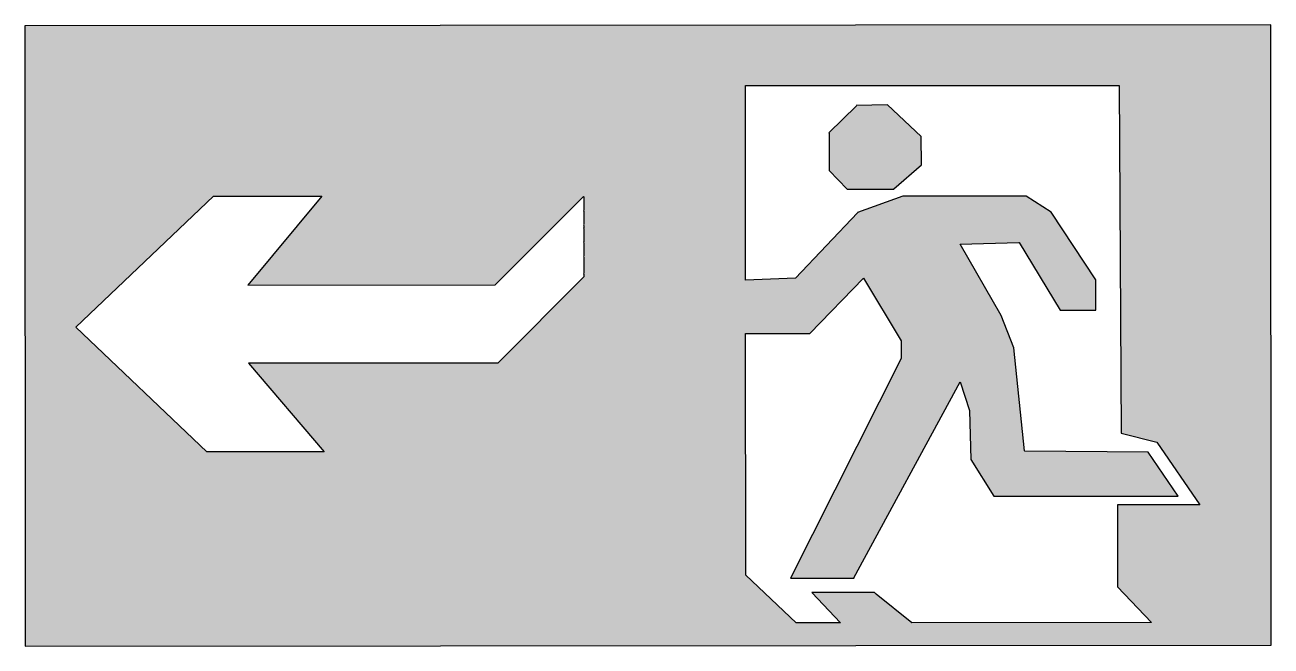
# Model space of a CAD drawing. Header units: millimetres. Extents: x 3910.35 to 3912.09, y 907.65 to 908.51.
import ezdxf

# ---------------------------------------------------------------- set-up
doc = ezdxf.new("R2010")
doc.units = ezdxf.units.MM
doc.layers.add('PLACA DE ORIENTACAO', color=96, linetype='Continuous')

msp = doc.modelspace()

# ---------------------------------------------------------------- hatches: boundary and pattern name
h = msp.add_hatch(color=96)
h.dxf.hatch_style = 1
h.paths.add_polyline_path([(3912.0864, 907.648), (3910.3486, 907.6468), (3910.348, 908.5127), (3912.0858, 908.5138)])
h.paths.add_polyline_path([(3911.987, 907.8442), (3911.9271, 907.9313), (3911.8772, 907.9438), (3911.8744, 908.4295), (3911.3531, 908.4292), (3911.3533, 908.1576), (3911.4231, 908.1602), (3911.5103, 908.2524), (3911.5727, 908.2749), (3911.7448, 908.275), (3911.7797, 908.2526), (3911.8421, 908.158), (3911.8421, 908.1156), (3911.7923, 908.1156), (3911.7348, 908.2102), (3911.6525, 908.2077), (3911.71, 908.1081), (3911.7274, 908.0632), (3911.7425, 907.9188), (3911.9148, 907.9173), (3911.9568, 907.8563), (3911.6994, 907.8561), (3911.6674, 907.9071), (3911.6655, 907.9755), (3911.6527, 908.0156), (3911.5041, 907.7418), (3911.4159, 907.7417), (3911.5703, 908.0482), (3911.5703, 908.0731), (3911.5179, 908.1602), (3911.4431, 908.083), (3911.3533, 908.0829), (3911.3536, 907.7456), (3911.4237, 907.6794), (3911.4858, 907.6795), (3911.4458, 907.7218), (3911.5331, 907.7218), (3911.5356, 907.7195), (3911.5854, 907.6795), (3911.9197, 907.6798), (3911.8723, 907.7295), (3911.8722, 907.8441)], flags=16)
h.paths.add_polyline_path([(3911.5985, 908.3184), (3911.5984, 908.358), (3911.5511, 908.4023), (3911.5075, 908.4013), (3911.508, 908.4007), (3911.4696, 908.3633), (3911.47, 908.3629), (3911.4701, 908.3107), (3911.4952, 908.2846), (3911.5603, 908.2847), (3911.5601, 908.2849)], flags=0)
h.paths.add_polyline_path([(3911.1279, 908.1673), (3911.1273, 908.1666), (3911.1279, 908.166), (3911.1279, 908.1624), (3911.0075, 908.0417), (3910.6597, 908.0415), (3910.7656, 907.918), (3910.6019, 907.9179), (3910.4191, 908.0922), (3910.611, 908.2746), (3910.7622, 908.2747), (3910.6589, 908.1508), (3911.0042, 908.151), (3911.1273, 908.2743), (3911.1279, 908.2738), (3911.1279, 908.2699), (3911.1278, 908.2698), (3911.1279, 908.2698), (3911.1279, 908.2552), (3911.1272, 908.2545), (3911.1279, 908.2538), (3911.1279, 908.2504), (3911.1276, 908.2501), (3911.1279, 908.2498), (3911.1279, 908.2357), (3911.127, 908.2348), (3911.1279, 908.2338), (3911.1279, 908.2308), (3911.1274, 908.2303), (3911.1279, 908.2298), (3911.1279, 908.2259), (3911.1279, 908.2259), (3911.1279, 908.2259), (3911.1279, 908.2112), (3911.1272, 908.2106), (3911.1279, 908.2099), (3911.1279, 908.2064), (3911.1277, 908.2061), (3911.1279, 908.2059), (3911.1279, 908.1917), (3911.127, 908.1908), (3911.1279, 908.1899), (3911.1279, 908.1868), (3911.1275, 908.1864), (3911.1279, 908.1859)], flags=16)
h = msp.add_hatch(color=96)
h.dxf.hatch_style = 1
h.paths.add_polyline_path([(3911.5086, 908.4013), (3911.5511, 908.4023), (3911.5984, 908.358), (3911.5985, 908.3184), (3911.5599, 908.2847), (3911.4952, 908.2846), (3911.4701, 908.3107), (3911.47, 908.3637)])

# ---------------------------------------------------------------- linework, layer by layer
at = {"layer": 'PLACA DE ORIENTACAO', "lineweight": 25}
for points in [[(3912.0858, 908.5138), (3910.348, 908.5127), (3910.3486, 907.6468), (3912.0864, 907.648)], [(3911.3531, 908.4292), (3911.8744, 908.4295), (3911.8772, 907.9438), (3911.9271, 907.9313), (3911.987, 907.8442), (3911.8722, 907.8441), (3911.8723, 907.7295), (3911.9197, 907.6798), (3911.5854, 907.6795), (3911.5356, 907.7195), (3911.5331, 907.7218), (3911.4458, 907.7218), (3911.4858, 907.6795), (3911.4237, 907.6794), (3911.3536, 907.7456), (3911.3533, 908.0829), (3911.4431, 908.083), (3911.5179, 908.1602), (3911.5703, 908.0731), (3911.5703, 908.0482), (3911.4159, 907.7417), (3911.5048, 907.7418), (3911.5043, 907.7422), (3911.6527, 908.0156), (3911.6655, 907.9755), (3911.6674, 907.9071), (3911.6994, 907.8561), (3911.9568, 907.8563), (3911.9148, 907.9173), (3911.743, 907.9188), (3911.7425, 907.9193), (3911.7274, 908.0632), (3911.71, 908.1081), (3911.6525, 908.2077), (3911.7347, 908.2102), (3911.735, 908.21), (3911.7923, 908.1156), (3911.8421, 908.1156), (3911.8421, 908.158), (3911.7797, 908.2526), (3911.7448, 908.275), (3911.5727, 908.2749), (3911.5092, 908.252), (3911.5096, 908.2516), (3911.4231, 908.1602), (3911.3533, 908.1576)], [(3911.5984, 908.358), (3911.5511, 908.4023), (3911.5075, 908.4013), (3911.508, 908.4007), (3911.4696, 908.3633), (3911.47, 908.3629), (3911.4701, 908.3107), (3911.4952, 908.2846), (3911.5603, 908.2847), (3911.5601, 908.2849), (3911.5985, 908.3184)], [(3910.4191, 908.0922), (3910.611, 908.2746), (3910.7622, 908.2747), (3910.6589, 908.1508), (3911.0042, 908.151), (3911.1273, 908.2743), (3911.1279, 908.2738), (3911.1279, 908.2699), (3911.1278, 908.2698), (3911.1279, 908.2698), (3911.1279, 908.2552), (3911.1272, 908.2545), (3911.1279, 908.2538), (3911.1279, 908.2504), (3911.1276, 908.2501), (3911.1279, 908.2498), (3911.1279, 908.2357), (3911.127, 908.2348), (3911.1279, 908.2338), (3911.1279, 908.2308), (3911.1274, 908.2303), (3911.1279, 908.2298), (3911.1279, 908.2259), (3911.1279, 908.2259), (3911.1279, 908.2259), (3911.1279, 908.2112), (3911.1272, 908.2106), (3911.1279, 908.2099), (3911.1279, 908.2064), (3911.1277, 908.2061), (3911.1279, 908.2059), (3911.1279, 908.1917), (3911.127, 908.1908), (3911.1279, 908.1899), (3911.1279, 908.1868), (3911.1275, 908.1864), (3911.1279, 908.1859), (3911.1279, 908.1673), (3911.1273, 908.1666), (3911.1279, 908.166), (3911.1279, 908.1624), (3911.0075, 908.0417), (3910.6597, 908.0415), (3910.7656, 907.918), (3910.6019, 907.9179)]]:
    msp.add_lwpolyline(points, close=True, dxfattribs=at)

doc.saveas('drawing.dxf')
